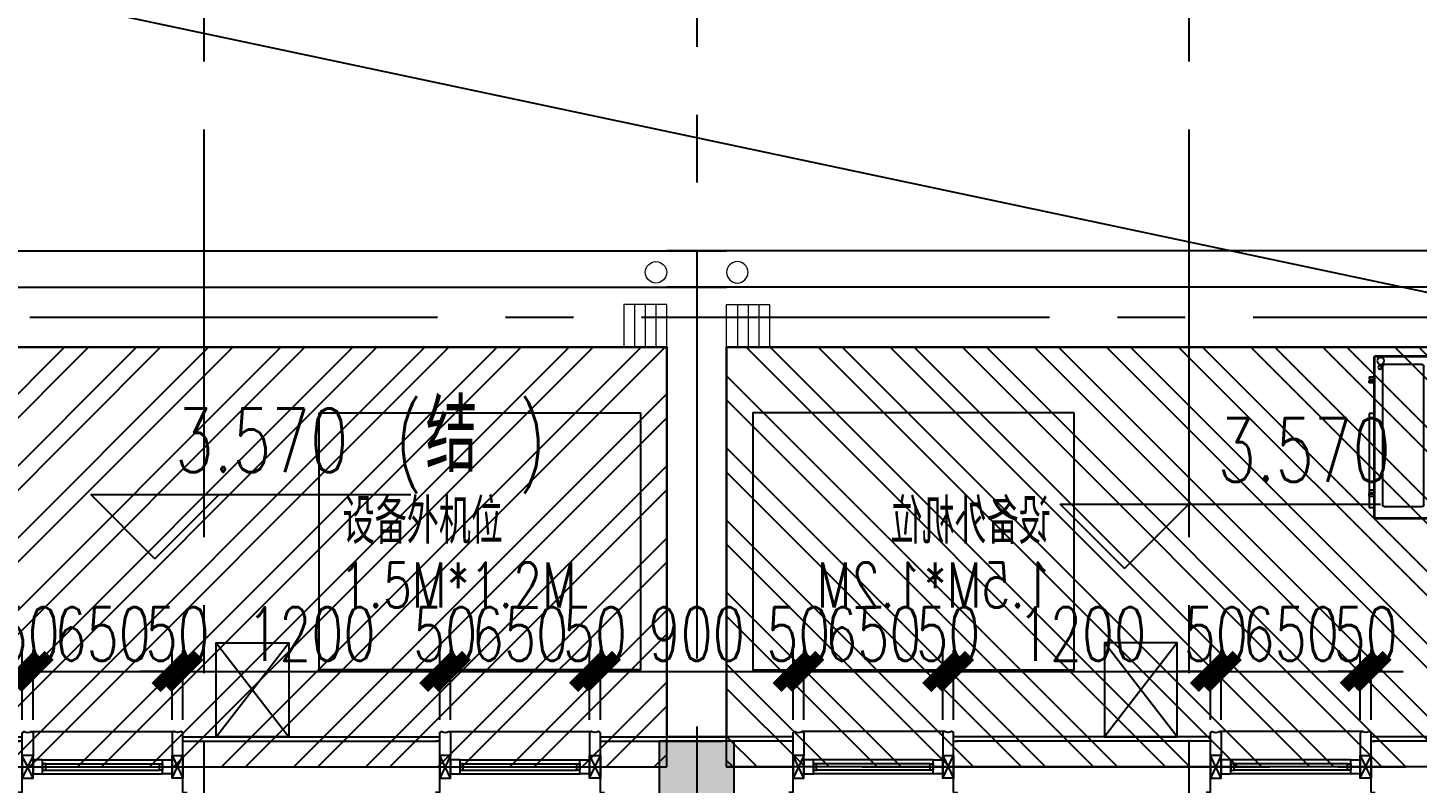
# Model space of a CAD drawing. Extents: x 296441 to 853063, y 459050 to 1117990.
# Drawn here: x 626574 to 633064, y 659993 to 663522 of the extents above; entities that cross this region are included whole.
import ezdxf

# ---------------------------------------------------------------- set-up
doc = ezdxf.new("R2010")
doc.units = 0
doc.header["$LTSCALE"] = 1000
doc.linetypes.add('14-GRID$0$CENTER2', pattern=[28.575, 19.05, -3.175, 3.175, -3.175])
doc.linetypes.add('5-GRID$0$CENTER2', pattern=[28.575, 19.05, -3.175, 3.175, -3.175])
for name, color, linetype in [('0-COL-H1', 170, 'Continuous'), ('14-GRID$0$G-GRID', 9, '14-GRID$0$CENTER2'), ('14-PLAN-BS01-P$0$A-ANNO-LEVL', 3, 'Continuous'), ('5-GRID$0$G-GRID', 8, '5-GRID$0$CENTER2'), ('D-TEXT-FL02$0$A-ROOM-IDEN', 4, 'Continuous'), ('E2-E3-FL02$0$AUDIT_I_171201172723-2', 140, 'Continuous'), ('E2-E3-FL02$0$E1-FL02$0$A-OVLK', 140, 'Continuous'), ('E2-E3-FL02$0$E1-FL02$0$A-SECT-WIND', 155, 'Continuous'), ('E2-E3-FL02$0$E1-FL02$0$A-SECT-WOOD', 17, 'Continuous'), ('E2-E3-FL02$0$E1-FL02$0$A-WALL', 1, 'Continuous'), ('E2-E3-FL02$0$E1-FL02$0$A-WALL-FNSH', 6, 'Continuous'), ('E2-E3-FL02$0$E1-FL02$0$AUDIT_I_171201172723-2', 140, 'Continuous'), ('E2-E3-FL02$0$E1-FL02$0$G-XREF', 2, 'Continuous'), ('E2-E3-FL02$0$menchuangtao1$0$A-DETL-STONE', 42, 'Continuous'), ('E2-E3-FL02$0$menchuangtao1$0$A-WALL', 1, 'Continuous'), ('E2-E3-FL02$0$menchuangtao1$0$A_CUR_FRAME', 112, 'Continuous'), ('E_OTHER', 7, 'Continuous'), ('G1-FL02$0$A-EQPM', 152, 'Continuous'), ('G1-FL02$0$M-VRVS-OUAC', 5, 'Continuous'), ('PUB_TEXT', 7, 'Continuous'), ('ZT1_Dim---标注---PM、LM、DY、JD', 252, 'Continuous'), ('卫生间降板', 251, 'Continuous'), ('暖通设备', 180, 'Continuous')]:
    doc.layers.add(name, color=color, linetype=linetype)
doc.layers.add('E2-E3-FL02$0$P-SEWG-EQPM', color=4, linetype='Continuous', lineweight=0)
doc.layers.add('疑问', color=1, linetype='Continuous', plot=False)
doc.styles.add('_TCH_DIM', font='SIMPLEX', dxfattribs={"bigfont": 'GBCBIG'})
doc.styles.add('D-TEXT-FL02$0$GOA_01_thin_0.75', font='romans.shx', dxfattribs={"width": 0.75, "bigfont": 'hzdx.shx'})
doc.styles.add('E2-E3-FL02$0$hz', font='simplex', dxfattribs={"width": 0.7, "bigfont": 'hztxt'})
doc.styles.add('ZT-DIMSTYLE', font='ROMANS.shx', dxfattribs={"width": 0.7, "bigfont": 'CHINESE.shx'})
doc.dimstyles.new('ZT-DIM100', dxfattribs={"dimscale": 100, "dimtxt": 2.5, "dimasz": 1.5, "dimexe": 1, "dimexo": 1, "dimgap": 0.5, "dimtad": 1, "dimdec": 0, "dimdsep": 46, "dimtxsty": 'ZT-DIMSTYLE', "dimblk": 'ARCHTICK', "dimcen": 2.5, "dimclrd": 175, "dimclre": 175, "dimclrt": 7, "dimazin": 2, "dimtfac": 1, "dimtix": 1, "dimtmove": 2, "dimatfit": 3, "dimfxl": 0, "dimarcsym": 0})

# ---------------------------------------------------------------- blocks, each defined once
blk = doc.blocks.new('224f')
at = {"layer": '14-PLAN-BS01-P$0$A-ANNO-LEVL'}
for p, q in [((827612.3, 339364.6), (827312.3, 339664.6)), ((827312.3, 339664.6), (828808.3, 339664.6)), ((827612.3, 339364.6), (827912.3, 339664.6))]:
    blk.add_line(p, q, dxfattribs=at)
at = {"layer": 'PUB_TEXT', "style": '_TCH_DIM', "width": 0.705882}
for s, p in [('(', (828736.1, 339769.6)), (')', (829311.8, 339769.6)), ('3.570', (827706.1, 339769.6))]:
    blk.add_text(s, height=297.5, dxfattribs=at).set_placement(p)
at = {"layer": 'PUB_TEXT', "style": '_TCH_DIM'}
blk.add_text('结', height=337.6, dxfattribs=at).set_placement((828876.1, 339769.6))
blk = doc.blocks.new('yyyyij')
at = {"layer": '14-PLAN-BS01-P$0$A-ANNO-LEVL'}
for p, q in [((750891.7, 158250.5), (750591.7, 158550.5)), ((750591.7, 158550.5), (752087.7, 158550.5)), ((750891.7, 158250.5), (751191.7, 158550.5))]:
    blk.add_line(p, q, dxfattribs=at)
at = {"layer": 'PUB_TEXT', "style": '_TCH_DIM', "width": 0.705882}
blk.add_text('3.570', height=297.5, dxfattribs=at).set_placement((751326.1, 158655.5))
blk = doc.blocks.new('E2-E3-FL02$0$menchuangtao1')
at = {"layer": 'E2-E3-FL02$0$menchuangtao1$0$A-DETL-STONE'}
blk.add_lwpolyline([(-10, -52.5), (-10, -159.2, -0.471625), (-15, -162.1, -0.528396), (-19.5, -164.7, 0.241692), (-50.5, -164.7, -0.528396), (-55, -162.1, -0.471625), (-60, -159.2), (-60, -52.5)], format="xyb", close=True, dxfattribs=at)
at = {"layer": 'E2-E3-FL02$0$menchuangtao1$0$A-WALL'}
for p, q in [((-10, 120), (-10, -120)), ((-10, 120), (10, 120)), ((-10, -120), (10, -120))]:
    blk.add_line(p, q, dxfattribs=at)
at = {"layer": 'E2-E3-FL02$0$menchuangtao1$0$A_CUR_FRAME'}
for p, q in [((-60, -52.5), (-10, 52.5)), ((-60, 52.5), (-10, -52.5))]:
    blk.add_line(p, q, dxfattribs=at)
blk.add_lwpolyline([(-10, -52.5), (-10, 52.5), (-60, 52.5), (-60, -52.5)], close=True, dxfattribs=at)
blk = doc.blocks.new('*U155')
at = {"layer": 'E2-E3-FL02$0$E1-FL02$0$A-SECT-WIND'}
for p, q in [((45, 32.5), (605, 32.5)), ((60, 15), (590, 15)), ((45, -32.5), (605, -32.5)), ((60, -15), (590, -15))]:
    blk.add_line(p, q, dxfattribs=at)
at = {"layer": 'E2-E3-FL02$0$E1-FL02$0$A-SECT-WOOD'}
for points in [[(0, 32.5), (45, 32.5), (45, -32.5), (0, -32.5)], [(60, 15), (60, -15), (45, -15), (45, 15)], [(590, 15), (590, -15), (605, -15), (605, 15)], [(650, 32.5), (605, 32.5), (605, -32.5), (650, -32.5)]]:
    blk.add_lwpolyline(points, close=True, dxfattribs=at)
blk = doc.blocks.new('E2-E3-FL02$0$$PS002_0')
at = {"color": 0}
for p, q in [((-0.25, -0.5), (-0.25, 0.5)), ((0, -0.5), (0, 0.5)), ((0.25, -0.5), (0.25, 0.5))]:
    blk.add_line(p, q, dxfattribs=at)
blk.add_lwpolyline([(-0.5, -0.5), (0.5, -0.5), (0.5, 0.5), (-0.5, 0.5)], close=True, dxfattribs=at)
at = {"color": 0, "style": 'E2-E3-FL02$0$hz', "width": 0.7, "flags": 1}
for tag, p in [('UNIT', (0, 0)), ('SPEC', (0, -0.002)), ('WHAT', (0, -0.003))]:
    blk.add_attdef(tag, p, '', height=0.001, dxfattribs=at)
blk = doc.blocks.new('FF12')
at = {"layer": '卫生间降板'}
h = blk.add_hatch(dxfattribs=at)
h.set_pattern_fill('ANSI32', color=256, scale=50)
h.set_pattern_definition([(45, (-547030.94, 319712.65), (-168.3798, 168.3798), []), (45, (-546918.68, 319712.65), (-168.3798, 168.3798), [])])
h.paths.add_polyline_path([(673306.2, 108885.5), (665766.2, 108885.5), (665766.2, 106925.5), (673306.2, 106925.5)])
at = {"layer": '5-GRID$0$G-GRID'}
blk.add_lwpolyline([(673306.2, 108885.5), (665766.2, 108885.5), (665766.2, 106925.5), (673306.2, 106925.5)], close=True, dxfattribs=at)
at = {"layer": 'E2-E3-FL02$0$AUDIT_I_171201172723-2'}
blk.add_line((673586.2, 107065.5), (673586.2, 108885.5), dxfattribs=at)
at = {"layer": 'E2-E3-FL02$0$E1-FL02$0$A-OVLK'}
for p, q in [((670338.1, 107090.5), (671004.3, 107090.5)), ((672288.1, 107090.5), (672954.3, 107090.5))]:
    blk.add_line(p, q, dxfattribs=at)
at = {"layer": 'E2-E3-FL02$0$E1-FL02$0$A-WALL'}
for p, q in [((669966.2, 107045.5), (670286.2, 107045.5)), ((671056.2, 107045.5), (672236.2, 107045.5)), ((673006.2, 107045.5), (673566.2, 107045.5))]:
    blk.add_line(p, q, dxfattribs=at)
at = {"layer": 'E2-E3-FL02$0$E1-FL02$0$A-WALL-FNSH'}
for p, q in [((669986.2, 107065.5), (670296.2, 107065.5)), ((671046.2, 107065.5), (672246.2, 107065.5)), ((672996.2, 107065.5), (673586.2, 107065.5))]:
    blk.add_line(p, q, dxfattribs=at)
at = {"layer": 'E2-E3-FL02$0$E1-FL02$0$AUDIT_I_171201172723-2'}
for points in [[(663829.9, 109335.5), (673586.2, 109335.5)], [(663829.9, 109165.5), (673586.2, 109165.5)], [(669986.2, 108885.5), (673306.2, 108885.5), (673306.2, 107065.5)], [(673306.2, 108885.5), (673306.2, 107065.5)], [(673306.2, 108885.5), (673306.2, 107065.5)], [(673586.2, 108885.5), (673586.2, 107065.5)]]:
    blk.add_lwpolyline(points, dxfattribs=at)
at = {"layer": 'E2-E3-FL02$0$P-SEWG-EQPM'}
blk.add_circle((673256.2, 109235.5), 50, dxfattribs=at)
at = {"layer": '暖通设备'}
blk.add_lwpolyline([(671683.1, 108579.3), (673183.1, 108579.3), (673183.1, 107379.3), (671683.1, 107379.3)], close=True, dxfattribs=at)
at = {"extrusion": (0, 0, -1), "zscale": -1, "rotation": 180}
for p in [(-670346.2, 106925.5), (-672296.2, 106925.5)]:
    blk.add_blockref('*U155', p, dxfattribs=at)
at = {"layer": 'E2-E3-FL02$0$E1-FL02$0$G-XREF', "rotation": 180}
for p in [(670286.2, 106925.5), (672236.2, 106925.5)]:
    blk.add_blockref('E2-E3-FL02$0$menchuangtao1', p, dxfattribs=at)
at = {"layer": 'E2-E3-FL02$0$E1-FL02$0$G-XREF', "extrusion": (0, 0, -1), "zscale": -1, "rotation": 180}
for p in [(-671056.2, 106925.5), (-673006.2, 106925.5)]:
    blk.add_blockref('E2-E3-FL02$0$menchuangtao1', p, dxfattribs=at)
at = {"layer": 'E2-E3-FL02$0$P-SEWG-EQPM', "xscale": 200, "yscale": 200, "zscale": 200, "rotation": 180}
blk.add_blockref('E2-E3-FL02$0$$PS002_0', (673206.2, 108985.5), dxfattribs=at)
at = {"layer": 'D-TEXT-FL02$0$A-ROOM-IDEN', "style": 'D-TEXT-FL02$0$GOA_01_thin_0.75', "width": 0.75}
for s, p in [('设备外机位', (671792.9, 107967.3)), ('1.5M*1.2M', (671778.4, 107670))]:
    blk.add_text(s, height=210, dxfattribs=at).set_placement(p)
blk = doc.blocks.new('gl')
at = {"layer": 'G1-FL02$0$M-VRVS-OUAC', "color": 3, "extrusion": (-4.5439e-05, 1.11294e-20, 1)}
for p, q in [((-535538.5, -87110.5), (-535978.5, -86770.5)), ((-535978.5, -87110.5), (-535538.5, -86770.5))]:
    blk.add_line(p, q, dxfattribs=at)
at = {"layer": 'G1-FL02$0$M-VRVS-OUAC', "color": 3, "extrusion": (-4.5439e-05, 1.11294e-20, 1), "elevation": 24.3}
blk.add_lwpolyline([(-535538.5, -87110.5), (-535978.5, -87110.5), (-535978.5, -86770.5), (-535538.5, -86770.5)], close=True, dxfattribs=at)
blk = doc.blocks.new('etyjr')
at = {"rotation": 270}
blk.add_blockref('gl', (6196064.5, -308128.2), dxfattribs=at)
blk = doc.blocks.new('G1-FL02$0$Da-PLAN-FL01$0$RMXS112')
at = {"layer": 'G1-FL02$0$A-EQPM'}
for p, q in [((234207.3, 136392.7), (234207.3, 136362.7)), ((234207.3, 136392.7), (234220.3, 136392.7)), ((234220.3, 136392.7), (234220.3, 136367.7)), ((234240.7, 136392.7), (234227.7, 136392.7)), ((234227.7, 136392.7), (234227.7, 136367.7)), ((234240.7, 136362.7), (234240.7, 136392.7)), ((234837.3, 136392.7), (234850.3, 136392.7)), ((234837.3, 136362.7), (234837.3, 136392.7)), ((234850.3, 136392.7), (234850.3, 136367.7)), ((234870.7, 136392.7), (234857.7, 136392.7)), ((234857.7, 136392.7), (234857.7, 136367.7)), ((234870.7, 136392.7), (234870.7, 136362.7)), ((234084, 136052.7), (234084, 136352.7)), ((234094, 136362.7), (234984, 136362.7)), ((234149, 136097.7), (234149, 136307.7)), ((234159, 136317.7), (234929, 136317.7)), ((234220.3, 136367.7), (234225.5, 136367.7)), ((234227.7, 136367.7), (234221.3, 136367.7)), ((234836.4, 136362.7), (234869.8, 136362.7)), ((234849.4, 136367.7), (234854.6, 136367.7)), ((234856.8, 136367.7), (234850.4, 136367.7)), ((234939, 136307.7), (234939, 136097.7)), ((234984, 136362.7), (234984, 136042.7)), ((234929, 136087.7), (234159, 136087.7)), ((234984, 136042.7), (234094, 136042.7)), ((234142.4, 136042.7), (234142.4, 136012.7)), ((234666.8, 136012.7), (234142.4, 136012.7)), ((234207.3, 136012.7), (234207.3, 136042.7)), ((234207.3, 136012.7), (234220.3, 136012.7)), ((234209.3, 136042.7), (234242.7, 136042.7)), ((234209.3, 136012.7), (234222.3, 136012.7)), ((234220.3, 136012.7), (234220.3, 136037.7)), ((234222.3, 136037.7), (234227.5, 136037.7)), ((234229.7, 136037.7), (234223.3, 136037.7)), ((234227.7, 136012.7), (234227.7, 136037.7)), ((234240.7, 136012.7), (234227.7, 136012.7)), ((234242.7, 136012.7), (234229.7, 136012.7)), ((234240.7, 136042.7), (234240.7, 136012.7)), ((234666.8, 136042.7), (234666.8, 136012.7)), ((234868.8, 136042.7), (234835.3, 136042.7)), ((234837.3, 136042.7), (234837.3, 136012.7)), ((234837.3, 136012.7), (234850.3, 136012.7)), ((234848.3, 136037.7), (234854.8, 136037.7)), ((234850.3, 136012.7), (234850.3, 136037.7)), ((234855.8, 136037.7), (234850.6, 136037.7)), ((234857.7, 136012.7), (234857.7, 136037.7)), ((234870.7, 136012.7), (234857.7, 136012.7)), ((234870.7, 136012.7), (234870.7, 136042.7))]:
    blk.add_line(p, q, dxfattribs=at)
at = {"layer": 'G1-FL02$0$A-EQPM', "const_width": 15}
for points in [[(234084, 136362.7), (234084, 136042.7)], [(234984, 136362.7), (234084, 136362.7)], [(234984, 136042.7), (234984, 136362.7)], [(234084, 136042.7), (234984, 136042.7)]]:
    blk.add_lwpolyline(points, dxfattribs=at)
at = {"layer": 'G1-FL02$0$A-EQPM'}
for centre, radius in [((234923.7, 136072.7), 9.5), ((234959.1, 136076.9), 19.1)]:
    blk.add_circle(centre, radius, dxfattribs=at)
for centre, start, end in [((234094, 136352.7), 90, 180), ((234159, 136307.7), 90, 180), ((234929, 136307.7), 0, 90), ((234159, 136097.7), 180, 270), ((234929, 136097.7), 270, 0), ((234094, 136052.7), 180, 270)]:
    blk.add_arc(centre, 10, start, end, dxfattribs=at)
blk = doc.blocks.new('dtu67')
at = {"extrusion": (0, 4.5439e-05, 1), "xscale": -0.8400000000000014, "yscale": 0.8400000000000016, "zscale": 0.8400000000000017, "rotation": 269.9999999792541}
blk.add_blockref('G1-FL02$0$Da-PLAN-FL01$0$RMXS112', (6026514.9, 23494.3, 10), dxfattribs=at)
at = {"xscale": -1, "rotation": 90}
blk.add_blockref('gl', (6052759.4, -316434.6), dxfattribs=at)
blk = doc.blocks.new('_ArchTick')
at = {"color": 0, "linetype": 'ByBlock', "const_width": 0.4}
blk.add_lwpolyline([(-0.5, -0.5), (0.5, 0.5)], dxfattribs=at)
blk = doc.blocks.new('*D1028')
at = {"layer": 'Defpoints', "color": 0, "ltscale": 1000, "transparency": 16777216}
for p in [(632848.5, 660515.4), (632798.5, 660189.5), (632848.5, 660189.5)]:
    blk.add_point(p, dxfattribs=at)
at = {"layer": 'ZT1_Dim---标注---PM、LM、DY、JD', "color": 175, "linetype": 'ByBlock', "lineweight": -2, "ltscale": 1000, "transparency": 16777216}
for p, q in [((632798.5, 660289.5), (632798.5, 660615.4)), ((632848.5, 660289.5), (632848.5, 660615.4)), ((632798.5, 660515.4), (632648.5, 660515.4)), ((632798.5, 660515.4), (632848.5, 660515.4)), ((632848.5, 660515.4), (632998.5, 660515.4))]:
    blk.add_line(p, q, dxfattribs=at)
at = {"layer": 'ZT1_Dim---标注---PM、LM、DY、JD', "color": 175, "lineweight": -2, "ltscale": 1000, "transparency": 16777216, "xscale": 150, "yscale": 150, "zscale": 150}
blk.add_blockref('_ArchTick', (632798.5, 660515.4), dxfattribs=at)
at = {"layer": 'ZT1_Dim---标注---PM、LM、DY、JD', "color": 175, "lineweight": -2, "ltscale": 1000, "transparency": 16777216, "xscale": 150, "yscale": 150, "zscale": 150, "rotation": 180}
blk.add_blockref('_ArchTick', (632848.5, 660515.4), dxfattribs=at)
at = {"layer": 'ZT1_Dim---标注---PM、LM、DY、JD', "color": 7, "ltscale": 1000, "transparency": 16777216, "insert": (632823.5, 660690.4), "char_height": 250, "attachment_point": 5, "style": 'ZT-DIMSTYLE'}
blk.add_mtext('50', dxfattribs=at)
blk = doc.blocks.new('*D1029')
at = {"layer": 'Defpoints', "color": 0, "ltscale": 1000, "transparency": 16777216}
for p in [(632798.5, 660515.4), (632148.5, 660189.5), (632798.5, 660189.5)]:
    blk.add_point(p, dxfattribs=at)
at = {"layer": 'ZT1_Dim---标注---PM、LM、DY、JD', "color": 175, "linetype": 'ByBlock', "lineweight": -2, "ltscale": 1000, "transparency": 16777216}
for p, q in [((632148.5, 660289.5), (632148.5, 660615.4)), ((632798.5, 660289.5), (632798.5, 660615.4)), ((632148.5, 660515.4), (632798.5, 660515.4))]:
    blk.add_line(p, q, dxfattribs=at)
at = {"layer": 'ZT1_Dim---标注---PM、LM、DY、JD', "color": 175, "lineweight": -2, "ltscale": 1000, "transparency": 16777216, "xscale": 150, "yscale": 150, "zscale": 150, "rotation": 180}
blk.add_blockref('_ArchTick', (632148.5, 660515.4), dxfattribs=at)
at = {"layer": 'ZT1_Dim---标注---PM、LM、DY、JD', "color": 175, "lineweight": -2, "ltscale": 1000, "transparency": 16777216, "xscale": 150, "yscale": 150, "zscale": 150}
blk.add_blockref('_ArchTick', (632798.5, 660515.4), dxfattribs=at)
at = {"layer": 'ZT1_Dim---标注---PM、LM、DY、JD', "color": 7, "ltscale": 1000, "transparency": 16777216, "insert": (632473.5, 660690.4), "char_height": 250, "attachment_point": 5, "style": 'ZT-DIMSTYLE'}
blk.add_mtext('650', dxfattribs=at)
blk = doc.blocks.new('*D1030')
at = {"layer": 'Defpoints', "color": 0, "ltscale": 1000, "transparency": 16777216}
for p in [(632148.5, 660515.4), (632098.5, 660189.5), (632148.5, 660189.5)]:
    blk.add_point(p, dxfattribs=at)
at = {"layer": 'ZT1_Dim---标注---PM、LM、DY、JD', "color": 175, "linetype": 'ByBlock', "lineweight": -2, "ltscale": 1000, "transparency": 16777216}
for p, q in [((632098.5, 660289.5), (632098.5, 660615.4)), ((632148.5, 660289.5), (632148.5, 660615.4)), ((632098.5, 660515.4), (631948.5, 660515.4)), ((632098.5, 660515.4), (632148.5, 660515.4)), ((632148.5, 660515.4), (632298.5, 660515.4))]:
    blk.add_line(p, q, dxfattribs=at)
at = {"layer": 'ZT1_Dim---标注---PM、LM、DY、JD', "color": 175, "lineweight": -2, "ltscale": 1000, "transparency": 16777216, "xscale": 150, "yscale": 150, "zscale": 150}
blk.add_blockref('_ArchTick', (632098.5, 660515.4), dxfattribs=at)
at = {"layer": 'ZT1_Dim---标注---PM、LM、DY、JD', "color": 175, "lineweight": -2, "ltscale": 1000, "transparency": 16777216, "xscale": 150, "yscale": 150, "zscale": 150, "rotation": 180}
blk.add_blockref('_ArchTick', (632148.5, 660515.4), dxfattribs=at)
at = {"layer": 'ZT1_Dim---标注---PM、LM、DY、JD', "color": 7, "ltscale": 1000, "transparency": 16777216, "insert": (632123.5, 660690.4), "char_height": 250, "attachment_point": 5, "style": 'ZT-DIMSTYLE'}
blk.add_mtext('50', dxfattribs=at)
blk = doc.blocks.new('*D1031')
at = {"layer": 'Defpoints', "color": 0, "ltscale": 1000, "transparency": 16777216}
for p in [(632098.5, 660515.4), (630898.5, 660189.5), (632098.5, 660189.5)]:
    blk.add_point(p, dxfattribs=at)
at = {"layer": 'ZT1_Dim---标注---PM、LM、DY、JD', "color": 175, "linetype": 'ByBlock', "lineweight": -2, "ltscale": 1000, "transparency": 16777216}
for p, q in [((630898.5, 660289.5), (630898.5, 660615.4)), ((632098.5, 660289.5), (632098.5, 660615.4)), ((630898.5, 660515.4), (632098.5, 660515.4))]:
    blk.add_line(p, q, dxfattribs=at)
at = {"layer": 'ZT1_Dim---标注---PM、LM、DY、JD', "color": 175, "lineweight": -2, "ltscale": 1000, "transparency": 16777216, "xscale": 150, "yscale": 150, "zscale": 150, "rotation": 180}
blk.add_blockref('_ArchTick', (630898.5, 660515.4), dxfattribs=at)
at = {"layer": 'ZT1_Dim---标注---PM、LM、DY、JD', "color": 175, "lineweight": -2, "ltscale": 1000, "transparency": 16777216, "xscale": 150, "yscale": 150, "zscale": 150}
blk.add_blockref('_ArchTick', (632098.5, 660515.4), dxfattribs=at)
at = {"layer": 'ZT1_Dim---标注---PM、LM、DY、JD', "color": 7, "ltscale": 1000, "transparency": 16777216, "insert": (631498.5, 660690.4), "char_height": 250, "attachment_point": 5, "style": 'ZT-DIMSTYLE'}
blk.add_mtext('1200', dxfattribs=at)
blk = doc.blocks.new('*D1032')
at = {"layer": 'Defpoints', "color": 0, "ltscale": 1000, "transparency": 16777216}
for p in [(630898.5, 660515.4), (630848.5, 660189.5), (630898.5, 660189.5)]:
    blk.add_point(p, dxfattribs=at)
at = {"layer": 'ZT1_Dim---标注---PM、LM、DY、JD', "color": 175, "linetype": 'ByBlock', "lineweight": -2, "ltscale": 1000, "transparency": 16777216}
for p, q in [((630848.5, 660289.5), (630848.5, 660615.4)), ((630898.5, 660289.5), (630898.5, 660615.4)), ((630848.5, 660515.4), (630698.5, 660515.4)), ((630848.5, 660515.4), (630898.5, 660515.4)), ((630898.5, 660515.4), (631048.5, 660515.4))]:
    blk.add_line(p, q, dxfattribs=at)
at = {"layer": 'ZT1_Dim---标注---PM、LM、DY、JD', "color": 175, "lineweight": -2, "ltscale": 1000, "transparency": 16777216, "xscale": 150, "yscale": 150, "zscale": 150}
blk.add_blockref('_ArchTick', (630848.5, 660515.4), dxfattribs=at)
at = {"layer": 'ZT1_Dim---标注---PM、LM、DY、JD', "color": 175, "lineweight": -2, "ltscale": 1000, "transparency": 16777216, "xscale": 150, "yscale": 150, "zscale": 150, "rotation": 180}
blk.add_blockref('_ArchTick', (630898.5, 660515.4), dxfattribs=at)
at = {"layer": 'ZT1_Dim---标注---PM、LM、DY、JD', "color": 7, "ltscale": 1000, "transparency": 16777216, "insert": (630873.5, 660690.4), "char_height": 250, "attachment_point": 5, "style": 'ZT-DIMSTYLE'}
blk.add_mtext('50', dxfattribs=at)
blk = doc.blocks.new('*D1033')
at = {"layer": 'Defpoints', "color": 0, "ltscale": 1000, "transparency": 16777216}
for p in [(630848.5, 660515.4), (630198.5, 660189.5), (630848.5, 660189.5)]:
    blk.add_point(p, dxfattribs=at)
at = {"layer": 'ZT1_Dim---标注---PM、LM、DY、JD', "color": 175, "linetype": 'ByBlock', "lineweight": -2, "ltscale": 1000, "transparency": 16777216}
for p, q in [((630198.5, 660289.5), (630198.5, 660615.4)), ((630848.5, 660289.5), (630848.5, 660615.4)), ((630198.5, 660515.4), (630848.5, 660515.4))]:
    blk.add_line(p, q, dxfattribs=at)
at = {"layer": 'ZT1_Dim---标注---PM、LM、DY、JD', "color": 175, "lineweight": -2, "ltscale": 1000, "transparency": 16777216, "xscale": 150, "yscale": 150, "zscale": 150, "rotation": 180}
blk.add_blockref('_ArchTick', (630198.5, 660515.4), dxfattribs=at)
at = {"layer": 'ZT1_Dim---标注---PM、LM、DY、JD', "color": 175, "lineweight": -2, "ltscale": 1000, "transparency": 16777216, "xscale": 150, "yscale": 150, "zscale": 150}
blk.add_blockref('_ArchTick', (630848.5, 660515.4), dxfattribs=at)
at = {"layer": 'ZT1_Dim---标注---PM、LM、DY、JD', "color": 7, "ltscale": 1000, "transparency": 16777216, "insert": (630523.5, 660690.4), "char_height": 250, "attachment_point": 5, "style": 'ZT-DIMSTYLE'}
blk.add_mtext('650', dxfattribs=at)
blk = doc.blocks.new('*D1034')
at = {"layer": 'Defpoints', "color": 0, "ltscale": 1000, "transparency": 16777216}
for p in [(630198.5, 660515.4), (630148.5, 660189.5), (630198.5, 660189.5)]:
    blk.add_point(p, dxfattribs=at)
at = {"layer": 'ZT1_Dim---标注---PM、LM、DY、JD', "color": 175, "linetype": 'ByBlock', "lineweight": -2, "ltscale": 1000, "transparency": 16777216}
for p, q in [((630148.5, 660289.5), (630148.5, 660615.4)), ((630198.5, 660289.5), (630198.5, 660615.4)), ((630148.5, 660515.4), (629998.5, 660515.4)), ((630148.5, 660515.4), (630198.5, 660515.4)), ((630198.5, 660515.4), (630348.5, 660515.4))]:
    blk.add_line(p, q, dxfattribs=at)
at = {"layer": 'ZT1_Dim---标注---PM、LM、DY、JD', "color": 175, "lineweight": -2, "ltscale": 1000, "transparency": 16777216, "xscale": 150, "yscale": 150, "zscale": 150}
blk.add_blockref('_ArchTick', (630148.5, 660515.4), dxfattribs=at)
at = {"layer": 'ZT1_Dim---标注---PM、LM、DY、JD', "color": 175, "lineweight": -2, "ltscale": 1000, "transparency": 16777216, "xscale": 150, "yscale": 150, "zscale": 150, "rotation": 180}
blk.add_blockref('_ArchTick', (630198.5, 660515.4), dxfattribs=at)
at = {"layer": 'ZT1_Dim---标注---PM、LM、DY、JD', "color": 7, "ltscale": 1000, "transparency": 16777216, "insert": (630173.5, 660690.4), "char_height": 250, "attachment_point": 5, "style": 'ZT-DIMSTYLE'}
blk.add_mtext('50', dxfattribs=at)
blk = doc.blocks.new('*D1035')
at = {"layer": 'Defpoints', "color": 0, "ltscale": 1000, "transparency": 16777216}
for p in [(630148.5, 660515.4), (629248.5, 660189.5), (630148.5, 660189.5)]:
    blk.add_point(p, dxfattribs=at)
at = {"layer": 'ZT1_Dim---标注---PM、LM、DY、JD', "color": 175, "linetype": 'ByBlock', "lineweight": -2, "ltscale": 1000, "transparency": 16777216}
for p, q in [((629248.5, 660289.5), (629248.5, 660615.4)), ((630148.5, 660289.5), (630148.5, 660615.4)), ((629248.5, 660515.4), (630148.5, 660515.4))]:
    blk.add_line(p, q, dxfattribs=at)
at = {"layer": 'ZT1_Dim---标注---PM、LM、DY、JD', "color": 175, "lineweight": -2, "ltscale": 1000, "transparency": 16777216, "xscale": 150, "yscale": 150, "zscale": 150, "rotation": 180}
blk.add_blockref('_ArchTick', (629248.5, 660515.4), dxfattribs=at)
at = {"layer": 'ZT1_Dim---标注---PM、LM、DY、JD', "color": 175, "lineweight": -2, "ltscale": 1000, "transparency": 16777216, "xscale": 150, "yscale": 150, "zscale": 150}
blk.add_blockref('_ArchTick', (630148.5, 660515.4), dxfattribs=at)
at = {"layer": 'ZT1_Dim---标注---PM、LM、DY、JD', "color": 7, "ltscale": 1000, "transparency": 16777216, "insert": (629698.5, 660690.4), "char_height": 250, "attachment_point": 5, "style": 'ZT-DIMSTYLE'}
blk.add_mtext('900', dxfattribs=at)
blk = doc.blocks.new('*D1036')
at = {"layer": 'Defpoints', "color": 0, "ltscale": 1000, "transparency": 16777216}
for p in [(629248.5, 660515.4), (629198.5, 660189.5), (629248.5, 660189.5)]:
    blk.add_point(p, dxfattribs=at)
at = {"layer": 'ZT1_Dim---标注---PM、LM、DY、JD', "color": 175, "linetype": 'ByBlock', "lineweight": -2, "ltscale": 1000, "transparency": 16777216}
for p, q in [((629198.5, 660289.5), (629198.5, 660615.4)), ((629248.5, 660289.5), (629248.5, 660615.4)), ((629198.5, 660515.4), (629048.5, 660515.4)), ((629198.5, 660515.4), (629248.5, 660515.4)), ((629248.5, 660515.4), (629398.5, 660515.4))]:
    blk.add_line(p, q, dxfattribs=at)
at = {"layer": 'ZT1_Dim---标注---PM、LM、DY、JD', "color": 175, "lineweight": -2, "ltscale": 1000, "transparency": 16777216, "xscale": 150, "yscale": 150, "zscale": 150}
blk.add_blockref('_ArchTick', (629198.5, 660515.4), dxfattribs=at)
at = {"layer": 'ZT1_Dim---标注---PM、LM、DY、JD', "color": 175, "lineweight": -2, "ltscale": 1000, "transparency": 16777216, "xscale": 150, "yscale": 150, "zscale": 150, "rotation": 180}
blk.add_blockref('_ArchTick', (629248.5, 660515.4), dxfattribs=at)
at = {"layer": 'ZT1_Dim---标注---PM、LM、DY、JD', "color": 7, "ltscale": 1000, "transparency": 16777216, "insert": (629223.5, 660690.4), "char_height": 250, "attachment_point": 5, "style": 'ZT-DIMSTYLE'}
blk.add_mtext('50', dxfattribs=at)
blk = doc.blocks.new('*D1037')
at = {"layer": 'Defpoints', "color": 0, "ltscale": 1000, "transparency": 16777216}
for p in [(629198.5, 660515.4), (628548.5, 660189.5), (629198.5, 660189.5)]:
    blk.add_point(p, dxfattribs=at)
at = {"layer": 'ZT1_Dim---标注---PM、LM、DY、JD', "color": 175, "linetype": 'ByBlock', "lineweight": -2, "ltscale": 1000, "transparency": 16777216}
for p, q in [((628548.5, 660289.5), (628548.5, 660615.4)), ((629198.5, 660289.5), (629198.5, 660615.4)), ((628548.5, 660515.4), (629198.5, 660515.4))]:
    blk.add_line(p, q, dxfattribs=at)
at = {"layer": 'ZT1_Dim---标注---PM、LM、DY、JD', "color": 175, "lineweight": -2, "ltscale": 1000, "transparency": 16777216, "xscale": 150, "yscale": 150, "zscale": 150, "rotation": 180}
blk.add_blockref('_ArchTick', (628548.5, 660515.4), dxfattribs=at)
at = {"layer": 'ZT1_Dim---标注---PM、LM、DY、JD', "color": 175, "lineweight": -2, "ltscale": 1000, "transparency": 16777216, "xscale": 150, "yscale": 150, "zscale": 150}
blk.add_blockref('_ArchTick', (629198.5, 660515.4), dxfattribs=at)
at = {"layer": 'ZT1_Dim---标注---PM、LM、DY、JD', "color": 7, "ltscale": 1000, "transparency": 16777216, "insert": (628873.5, 660690.4), "char_height": 250, "attachment_point": 5, "style": 'ZT-DIMSTYLE'}
blk.add_mtext('650', dxfattribs=at)
blk = doc.blocks.new('*D1038')
at = {"layer": 'Defpoints', "color": 0, "ltscale": 1000, "transparency": 16777216}
for p in [(628548.5, 660515.4), (628498.5, 660189.5), (628548.5, 660189.5)]:
    blk.add_point(p, dxfattribs=at)
at = {"layer": 'ZT1_Dim---标注---PM、LM、DY、JD', "color": 175, "linetype": 'ByBlock', "lineweight": -2, "ltscale": 1000, "transparency": 16777216}
for p, q in [((628498.5, 660289.5), (628498.5, 660615.4)), ((628548.5, 660289.5), (628548.5, 660615.4)), ((628498.5, 660515.4), (628348.5, 660515.4)), ((628498.5, 660515.4), (628548.5, 660515.4)), ((628548.5, 660515.4), (628698.5, 660515.4))]:
    blk.add_line(p, q, dxfattribs=at)
at = {"layer": 'ZT1_Dim---标注---PM、LM、DY、JD', "color": 175, "lineweight": -2, "ltscale": 1000, "transparency": 16777216, "xscale": 150, "yscale": 150, "zscale": 150}
blk.add_blockref('_ArchTick', (628498.5, 660515.4), dxfattribs=at)
at = {"layer": 'ZT1_Dim---标注---PM、LM、DY、JD', "color": 175, "lineweight": -2, "ltscale": 1000, "transparency": 16777216, "xscale": 150, "yscale": 150, "zscale": 150, "rotation": 180}
blk.add_blockref('_ArchTick', (628548.5, 660515.4), dxfattribs=at)
at = {"layer": 'ZT1_Dim---标注---PM、LM、DY、JD', "color": 7, "ltscale": 1000, "transparency": 16777216, "insert": (628523.5, 660690.4), "char_height": 250, "attachment_point": 5, "style": 'ZT-DIMSTYLE'}
blk.add_mtext('50', dxfattribs=at)
blk = doc.blocks.new('*D1039')
at = {"layer": 'Defpoints', "color": 0, "ltscale": 1000, "transparency": 16777216}
for p in [(628498.5, 660515.4), (627298.5, 660189.5), (628498.5, 660189.5)]:
    blk.add_point(p, dxfattribs=at)
at = {"layer": 'ZT1_Dim---标注---PM、LM、DY、JD', "color": 175, "linetype": 'ByBlock', "lineweight": -2, "ltscale": 1000, "transparency": 16777216}
for p, q in [((627298.5, 660289.5), (627298.5, 660615.4)), ((628498.5, 660289.5), (628498.5, 660615.4)), ((627298.5, 660515.4), (628498.5, 660515.4))]:
    blk.add_line(p, q, dxfattribs=at)
at = {"layer": 'ZT1_Dim---标注---PM、LM、DY、JD', "color": 175, "lineweight": -2, "ltscale": 1000, "transparency": 16777216, "xscale": 150, "yscale": 150, "zscale": 150, "rotation": 180}
blk.add_blockref('_ArchTick', (627298.5, 660515.4), dxfattribs=at)
at = {"layer": 'ZT1_Dim---标注---PM、LM、DY、JD', "color": 175, "lineweight": -2, "ltscale": 1000, "transparency": 16777216, "xscale": 150, "yscale": 150, "zscale": 150}
blk.add_blockref('_ArchTick', (628498.5, 660515.4), dxfattribs=at)
at = {"layer": 'ZT1_Dim---标注---PM、LM、DY、JD', "color": 7, "ltscale": 1000, "transparency": 16777216, "insert": (627898.5, 660690.4), "char_height": 250, "attachment_point": 5, "style": 'ZT-DIMSTYLE'}
blk.add_mtext('1200', dxfattribs=at)
blk = doc.blocks.new('*D1040')
at = {"layer": 'Defpoints', "color": 0, "ltscale": 1000, "transparency": 16777216}
for p in [(627298.5, 660515.4), (627248.5, 660189.5), (627298.5, 660189.5)]:
    blk.add_point(p, dxfattribs=at)
at = {"layer": 'ZT1_Dim---标注---PM、LM、DY、JD', "color": 175, "linetype": 'ByBlock', "lineweight": -2, "ltscale": 1000, "transparency": 16777216}
for p, q in [((627248.5, 660289.5), (627248.5, 660615.4)), ((627298.5, 660289.5), (627298.5, 660615.4)), ((627248.5, 660515.4), (627098.5, 660515.4)), ((627248.5, 660515.4), (627298.5, 660515.4)), ((627298.5, 660515.4), (627448.5, 660515.4))]:
    blk.add_line(p, q, dxfattribs=at)
at = {"layer": 'ZT1_Dim---标注---PM、LM、DY、JD', "color": 175, "lineweight": -2, "ltscale": 1000, "transparency": 16777216, "xscale": 150, "yscale": 150, "zscale": 150}
blk.add_blockref('_ArchTick', (627248.5, 660515.4), dxfattribs=at)
at = {"layer": 'ZT1_Dim---标注---PM、LM、DY、JD', "color": 175, "lineweight": -2, "ltscale": 1000, "transparency": 16777216, "xscale": 150, "yscale": 150, "zscale": 150, "rotation": 180}
blk.add_blockref('_ArchTick', (627298.5, 660515.4), dxfattribs=at)
at = {"layer": 'ZT1_Dim---标注---PM、LM、DY、JD', "color": 7, "ltscale": 1000, "transparency": 16777216, "insert": (627273.5, 660690.4), "char_height": 250, "attachment_point": 5, "style": 'ZT-DIMSTYLE'}
blk.add_mtext('50', dxfattribs=at)
blk = doc.blocks.new('*D1041')
at = {"layer": 'Defpoints', "color": 0, "ltscale": 1000, "transparency": 16777216}
for p in [(627248.5, 660515.4), (626598.5, 660189.5), (627248.5, 660189.5)]:
    blk.add_point(p, dxfattribs=at)
at = {"layer": 'ZT1_Dim---标注---PM、LM、DY、JD', "color": 175, "linetype": 'ByBlock', "lineweight": -2, "ltscale": 1000, "transparency": 16777216}
for p, q in [((626598.5, 660289.5), (626598.5, 660615.4)), ((627248.5, 660289.5), (627248.5, 660615.4)), ((626598.5, 660515.4), (627248.5, 660515.4))]:
    blk.add_line(p, q, dxfattribs=at)
at = {"layer": 'ZT1_Dim---标注---PM、LM、DY、JD', "color": 175, "lineweight": -2, "ltscale": 1000, "transparency": 16777216, "xscale": 150, "yscale": 150, "zscale": 150, "rotation": 180}
blk.add_blockref('_ArchTick', (626598.5, 660515.4), dxfattribs=at)
at = {"layer": 'ZT1_Dim---标注---PM、LM、DY、JD', "color": 175, "lineweight": -2, "ltscale": 1000, "transparency": 16777216, "xscale": 150, "yscale": 150, "zscale": 150}
blk.add_blockref('_ArchTick', (627248.5, 660515.4), dxfattribs=at)
at = {"layer": 'ZT1_Dim---标注---PM、LM、DY、JD', "color": 7, "ltscale": 1000, "transparency": 16777216, "insert": (626923.5, 660690.4), "char_height": 250, "attachment_point": 5, "style": 'ZT-DIMSTYLE'}
blk.add_mtext('650', dxfattribs=at)
blk = doc.blocks.new('*D1042')
at = {"layer": 'Defpoints', "color": 0, "ltscale": 1000, "transparency": 16777216}
for p in [(626598.5, 660515.4), (626548.5, 660189.5), (626598.5, 660189.5)]:
    blk.add_point(p, dxfattribs=at)
at = {"layer": 'ZT1_Dim---标注---PM、LM、DY、JD', "color": 175, "linetype": 'ByBlock', "lineweight": -2, "ltscale": 1000, "transparency": 16777216}
for p, q in [((626548.5, 660289.5), (626548.5, 660615.4)), ((626598.5, 660289.5), (626598.5, 660615.4)), ((626548.5, 660515.4), (626398.5, 660515.4)), ((626548.5, 660515.4), (626598.5, 660515.4)), ((626598.5, 660515.4), (626748.5, 660515.4))]:
    blk.add_line(p, q, dxfattribs=at)
at = {"layer": 'ZT1_Dim---标注---PM、LM、DY、JD', "color": 175, "lineweight": -2, "ltscale": 1000, "transparency": 16777216, "xscale": 150, "yscale": 150, "zscale": 150}
blk.add_blockref('_ArchTick', (626548.5, 660515.4), dxfattribs=at)
at = {"layer": 'ZT1_Dim---标注---PM、LM、DY、JD', "color": 175, "lineweight": -2, "ltscale": 1000, "transparency": 16777216, "xscale": 150, "yscale": 150, "zscale": 150, "rotation": 180}
blk.add_blockref('_ArchTick', (626598.5, 660515.4), dxfattribs=at)
at = {"layer": 'ZT1_Dim---标注---PM、LM、DY、JD', "color": 7, "ltscale": 1000, "transparency": 16777216, "insert": (626573.5, 660690.4), "char_height": 250, "attachment_point": 5, "style": 'ZT-DIMSTYLE'}
blk.add_mtext('50', dxfattribs=at)

msp = doc.modelspace()

# ---------------------------------------------------------------- linework, layer by layer
at = {"layer": '0-COL-H1'}
msp.add_lwpolyline([(629873.5, 660189.5), (629523.5, 660189.5), (629523.5, 659839.5), (629873.5, 659839.5)], close=True, dxfattribs=at)
at = {"layer": '0-COL-H1', "color": 254}
msp.add_solid([(629523.5, 659839.5), (629523.5, 660189.5), (629873.5, 659839.5), (629873.5, 660189.5)], dxfattribs=at)
at = {"layer": '14-GRID$0$G-GRID', "color": 8, "ltscale": 0.1}
for p, q in [((627398.5, 652569.5), (627398.5, 671053.2)), ((629698.5, 671053.2), (629698.5, 638294.8)), ((631998.5, 652569.5), (631998.5, 671053.2)), ((595151, 662169.5), (674432.5, 662169.5)), ((621898.5, 660069.5), (674432.5, 660069.5))]:
    msp.add_line(p, q, dxfattribs=at)
at = {"layer": '疑问', "color": 2}
msp.add_lwpolyline([(633359.4, 662232.8), (575557.2, 674473.6), (565885.1, 674473.6)], dxfattribs=at)

# ---------------------------------------------------------------- block references
for name, p in [('yyyyij', (-119194.5, 502746)), ('FF12', (-43747.7, 553144)), ('dtu67', (-5507926.3, 441105.5, 0)), ('etyjr', (-5481500.6, 432799.2))]:
    msp.add_blockref(name, p)
at = {"xscale": -1}
msp.add_blockref('FF12', (1303144.7, 553144), dxfattribs=at)
at = {"layer": 'E_OTHER'}
msp.add_blockref('224f', (-200444.3, 321676.7), dxfattribs=at)

# ---------------------------------------------------------------- dimensions: what is measured, and where the dimension line sits
at = {"layer": 'ZT1_Dim---标注---PM、LM、DY、JD', "ltscale": 1000}
for base, p1, p2, picture, middle in [((626598.5, 660515.4), (626548.5, 660189.5), (626598.5, 660189.5), '*D1042', (626573.5, 660690.4)), ((627248.5, 660515.4), (626598.5, 660189.5), (627248.5, 660189.5), '*D1041', (626923.5, 660690.4)), ((627298.5, 660515.4), (627248.5, 660189.5), (627298.5, 660189.5), '*D1040', (627273.5, 660690.4)), ((628498.5, 660515.4), (627298.5, 660189.5), (628498.5, 660189.5), '*D1039', (627898.5, 660690.4)), ((628548.5, 660515.4), (628498.5, 660189.5), (628548.5, 660189.5), '*D1038', (628523.5, 660690.4)), ((629198.5, 660515.4), (628548.5, 660189.5), (629198.5, 660189.5), '*D1037', (628873.5, 660690.4)), ((629248.5, 660515.4), (629198.5, 660189.5), (629248.5, 660189.5), '*D1036', (629223.5, 660690.4)), ((630148.5, 660515.4), (629248.5, 660189.5), (630148.5, 660189.5), '*D1035', (629698.5, 660690.4)), ((630198.5, 660515.4), (630148.5, 660189.5), (630198.5, 660189.5), '*D1034', (630173.5, 660690.4)), ((630848.5, 660515.4), (630198.5, 660189.5), (630848.5, 660189.5), '*D1033', (630523.5, 660690.4)), ((630898.5, 660515.4), (630848.5, 660189.5), (630898.5, 660189.5), '*D1032', (630873.5, 660690.4)), ((632098.5, 660515.4), (630898.5, 660189.5), (632098.5, 660189.5), '*D1031', (631498.5, 660690.4)), ((632148.5, 660515.4), (632098.5, 660189.5), (632148.5, 660189.5), '*D1030', (632123.5, 660690.4)), ((632798.5, 660515.4), (632148.5, 660189.5), (632798.5, 660189.5), '*D1029', (632473.5, 660690.4)), ((632848.5, 660515.4), (632798.5, 660189.5), (632848.5, 660189.5), '*D1028', (632823.5, 660690.4))]:
    dim = msp.add_linear_dim(base=base, p1=p1, p2=p2, dimstyle='ZT-DIM100', dxfattribs=at)
    dim.commit()
    dim.dimension.update_dxf_attribs({"geometry": picture, "text_midpoint": middle})

doc.saveas('drawing.dxf')
